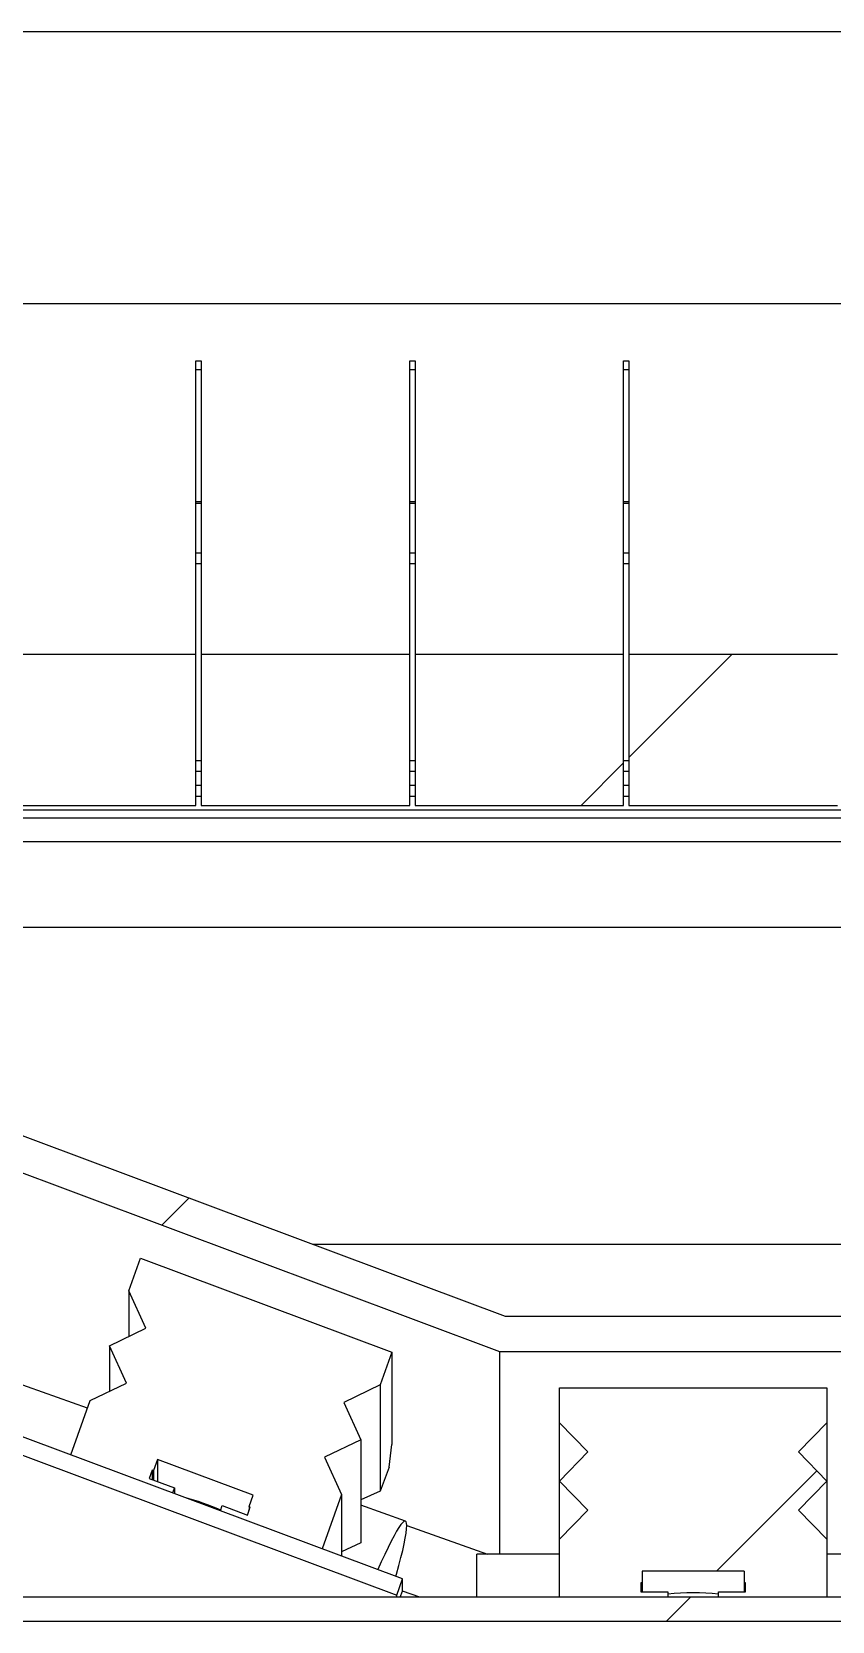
# Model space of a CAD drawing. Header units: millimetres. Extents: x 1293 to 41893, y 1011 to 26911.
# Drawn here: x 23446.4 to 23645.9, y 13950.8 to 14346.8 of the extents above; entities that cross this region are included whole.
import ezdxf

# ---------------------------------------------------------------- set-up
doc = ezdxf.new("R2010")
doc.units = ezdxf.units.MM
doc.header["$LTSCALE"] = 50
doc.layers.add('CAPA_1', color=7, linetype='Continuous')

msp = doc.modelspace()

# ---------------------------------------------------------------- hatches: boundary and pattern name
at = {"layer": 'CAPA_1', "linetype": 'Continuous', "lineweight": 18}
h = msp.add_hatch(dxfattribs=at)
h.set_pattern_fill('ANSI34', color=256, scale=50, style=0)
h.paths.add_polyline_path([(23430.3425232, 14191.6936781), (23430.3425232, 14155.3230637), (23433.8241344, 14154.0558609), (23487.2425232, 14154.0558609), (23487.2425232, 14191.6936781)], flags=0)
h = msp.add_hatch(dxfattribs=at)
h.set_pattern_fill('ANSI34', color=256, scale=50, style=0)
h.paths.add_polyline_path([(23540.5758566, 14191.6936781), (23488.5758566, 14191.6936781), (23488.5758566, 14154.0558609), (23540.5758566, 14154.0558609)], flags=0)
h = msp.add_hatch(dxfattribs=at)
h.set_pattern_fill('ANSI34', color=256, scale=50, style=0)
h.paths.add_polyline_path([(23593.9091899, 14191.6936781), (23541.9091899, 14191.6936781), (23541.9091899, 14154.0558609), (23593.9091899, 14154.0558609)], flags=0)
h = msp.add_hatch(dxfattribs=at)
h.set_pattern_fill('ANSI34', color=256, scale=50, style=0)
h.paths.add_polyline_path([(23595.2425232, 14154.0558609), (23647.2425232, 14154.0558609), (23647.2425232, 14191.6936781), (23595.2425232, 14191.6936781)], flags=0)
h = msp.add_hatch(dxfattribs=at)
h.set_pattern_fill('ANSI34', color=256, scale=50, style=0)
h.paths.add_polyline_path([(23839.4786738, 14018.0175022), (24094.0727279, 14113.1196209), (24091.1769573, 14121.2849622), (23837.9857721, 14026.706877), (23564.4992744, 14026.706877), (23311.3080891, 14121.2849622), (23308.4123186, 14113.1196209), (23563.0063726, 14018.0175022)], flags=0)
h = msp.add_hatch(dxfattribs=at)
h.set_pattern_fill('ANSI34', color=256, scale=50, style=0)
h.paths.add_polyline_path([(23476.6862985, 13988.3255287), (23477.6781569, 13991.1223189), (23501.5463494, 13982.2064953), (23500.554491, 13979.4097051), (23500.8520604, 13979.2985498), (23500.1281177, 13977.2572145), (23493.8635003, 13979.5973257), (23493.4074734, 13978.3114452), (23518.767428, 13968.8383826), (23523.5724902, 13982.3874441), (23519.3463076, 13991.6889182), (23528.4093855, 13996.0262667), (23524.1832029, 14005.3277408), (23533.2462807, 14009.6650894), (23536.1420513, 14017.8304307), (23473.4880458, 14041.2344677), (23470.5922752, 14033.0691264), (23474.8184579, 14023.7676523), (23465.75538, 14019.4303037), (23469.9815626, 14010.1288297), (23460.9184847, 14005.7914811), (23456.1134225, 13992.2424196), (23481.4733771, 13982.769357), (23481.929404, 13984.0552375), (23475.6647865, 13986.3953487), (23476.3887291, 13988.436684)], flags=0)
h = msp.add_hatch(dxfattribs=at)
h.set_pattern_fill('ANSI32', color=256, scale=50, angle=3e-322, style=0)
edge = h.paths.add_edge_path(flags=0)
edge.add_ellipse((23365.6631038, 14023.714148), major_axis=(25.8876333, -9.1808343), ratio=0.0769377918, start_angle=167.759638528, end_angle=257.759638528)
edge.add_line((23359.4842864, 14023.714148), (23537.3584879, 13957.2702812))
edge.add_line((23537.3584879, 13957.2702812), (23538.8063731, 13961.3529519))
edge.add_line((23538.8063731, 13961.3529519), (23346.7123571, 14033.1085472))
edge.add_line((23346.7123571, 14033.1085472), (23340.5137359, 14033.1085472))
h = msp.add_hatch(dxfattribs=at)
h.set_pattern_fill('ANSI34', color=256, scale=50, style=0)
h.paths.add_polyline_path([(23598.5425232, 13960.3306588), (23598.5425232, 13963.3069407), (23623.9425232, 13963.3069407), (23623.9425232, 13960.3306588), (23624.2591899, 13960.3306588), (23624.2591899, 13958.1583151), (23617.5925232, 13958.1583151), (23617.5925232, 13956.7899096), (23644.5800232, 13956.7899096), (23644.5800232, 13971.2085198), (23637.5089554, 13978.4655857), (23644.5800232, 13985.7226517), (23637.5089554, 13992.9797176), (23644.5800232, 14000.2367835), (23644.5800232, 14008.9261583), (23577.9050232, 14008.9261583), (23577.9050232, 14000.2367835), (23584.976091, 13992.9797176), (23577.9050232, 13985.7226517), (23584.976091, 13978.4655857), (23577.9050232, 13971.2085198), (23577.9050232, 13956.7899096), (23604.8925232, 13956.7899096), (23604.8925232, 13958.1583151), (23598.2258566, 13958.1583151), (23598.2258566, 13960.3306588)], flags=0)
h = msp.add_hatch(dxfattribs=at)
h.set_pattern_fill('ANSI32', color=256, scale=50, angle=3e-322, style=0)
h.paths.add_polyline_path([(23245.2425232, 13956.7899096), (23245.2425232, 13950.7987979), (24157.2425232, 13950.7987979), (24157.2425232, 13956.7899096)], flags=0)

# ---------------------------------------------------------------- linework, layer by layer
at = {"color": 7, "linetype": 'Continuous', "lineweight": 25}
for p, q in [((24001.2425232, 14346.7877012), (23401.2425232, 14346.7877012)), ((23401.2425232, 14279.0543679), (24001.2425232, 14279.0543679)), ((23487.2425232, 14264.7896672), (23488.5758566, 14264.7896672)), ((23487.2425232, 14154.0558609), (23487.2425232, 14264.7896672)), ((23488.5758566, 14264.7896672), (23488.5758566, 14154.0558609)), ((23540.5758566, 14264.7896672), (23541.9091899, 14264.7896672)), ((23540.5758566, 14154.0558609), (23540.5758566, 14264.7896672)), ((23541.9091899, 14264.7896672), (23541.9091899, 14154.0558609)), ((23593.9091899, 14264.7896672), (23595.2425232, 14264.7896672)), ((23593.9091899, 14154.0558609), (23593.9091899, 14264.7896672)), ((23595.2425232, 14264.7896672), (23595.2425232, 14154.0558609)), ((23487.2425232, 14262.6688292), (23488.5758566, 14262.6688292)), ((23540.5758566, 14262.6688292), (23541.9091899, 14262.6688292)), ((23593.9091899, 14262.6688292), (23595.2425232, 14262.6688292)), ((23488.5758566, 14229.670163), (23487.2425232, 14229.670163)), ((23487.2425232, 14229.3507148), (23488.5758566, 14229.3507148)), ((23541.9091899, 14229.670163), (23540.5758566, 14229.670163)), ((23540.5758566, 14229.3507148), (23541.9091899, 14229.3507148)), ((23595.2425232, 14229.670163), (23593.9091899, 14229.670163)), ((23593.9091899, 14229.3507148), (23595.2425232, 14229.3507148)), ((23487.2425232, 14216.9587514), (23488.5758566, 14216.9587514)), ((23540.5758566, 14216.9587514), (23541.9091899, 14216.9587514)), ((23593.9091899, 14216.9587514), (23595.2425232, 14216.9587514)), ((23487.2425232, 14214.2774391), (23488.5758566, 14214.2774391)), ((23540.5758566, 14214.2774391), (23541.9091899, 14214.2774391)), ((23593.9091899, 14214.2774391), (23595.2425232, 14214.2774391)), ((23430.3425232, 14191.6936781), (23487.2425232, 14191.6936781)), ((23488.5758566, 14191.6936781), (23540.5758566, 14191.6936781)), ((23541.9091899, 14191.6936781), (23593.9091899, 14191.6936781)), ((23595.2425232, 14191.6936781), (23647.2425232, 14191.6936781)), ((23487.2425232, 14165.2684276), (23488.5758566, 14165.2684276)), ((23540.5758566, 14165.2684276), (23541.9091899, 14165.2684276)), ((23593.9091899, 14165.2684276), (23595.2425232, 14165.2684276)), ((23487.2425232, 14162.5871152), (23488.5758566, 14162.5871152)), ((23540.5758566, 14162.5871152), (23541.9091899, 14162.5871152)), ((23593.9091899, 14162.5871152), (23595.2425232, 14162.5871152)), ((23488.5758566, 14158.9758609), (23487.2425232, 14158.9758609)), ((23541.9091899, 14158.9758609), (23540.5758566, 14158.9758609)), ((23595.2425232, 14158.9758609), (23593.9091899, 14158.9758609)), ((23969.0091899, 14152.885904), (23433.4758566, 14152.885904)), ((23433.8241344, 14154.0558609), (23487.2425232, 14154.0558609)), ((23488.5758566, 14156.2945486), (23487.2425232, 14156.2945486)), ((23488.5758566, 14154.0558609), (23540.5758566, 14154.0558609)), ((23541.9091899, 14156.2945486), (23540.5758566, 14156.2945486)), ((23541.9091899, 14154.0558609), (23593.9091899, 14154.0558609)), ((23595.2425232, 14156.2945486), (23593.9091899, 14156.2945486)), ((23595.2425232, 14154.0558609), (23647.2425232, 14154.0558609)), ((23433.4758566, 14150.9489461), (23969.0091899, 14150.9489461)), ((23969.0091899, 14144.9502513), (23433.4758566, 14144.9502513)), ((23564.4992744, 14026.706877), (23311.3080891, 14121.2849622)), ((23969.0091899, 14123.5951759), (23433.4758566, 14123.5951759)), ((23308.4123186, 14113.1196209), (23563.0063726, 14018.0175022)), ((23886.0146969, 14044.6478007), (23516.4703495, 14044.6478007)), ((23470.5922752, 14033.0691264), (23473.4880458, 14041.2344677)), ((23473.4880458, 14041.2344677), (23536.1420513, 14017.8304307)), ((23538.8063731, 13961.3529519), (23346.7123571, 14033.1085472)), ((23474.8184579, 14023.7676523), (23470.5922752, 14033.0691264)), ((23470.5922752, 14033.0691264), (23470.5922752, 14021.7451135)), ((23837.9857721, 14026.706877), (23564.4992744, 14026.706877)), ((23359.4842864, 14023.714148), (23537.3584879, 13957.2702812)), ((23465.75538, 14019.4303037), (23474.8184579, 14023.7676523)), ((23469.9815626, 14010.1288297), (23465.75538, 14019.4303037)), ((23465.75538, 14019.4303037), (23465.75538, 14008.1062908)), ((23563.0063726, 14018.0175022), (23563.0063726, 13967.475054)), ((23563.0063726, 14018.0175022), (23839.4786738, 14018.0175022)), ((23536.1420513, 14017.8304307), (23533.2462807, 14009.6650894)), ((23536.1420513, 14017.8304307), (23536.1420513, 13994.796229)), ((23460.2330913, 14003.8588448), (23433.1871999, 14013.4504457)), ((23460.9184847, 14005.7914811), (23469.9815626, 14010.1288297)), ((23533.2462807, 14009.6650894), (23524.1832029, 14005.3277408)), ((23533.2462807, 14009.6650894), (23533.2462807, 13983.234907)), ((23577.9050232, 13956.7899096), (23577.9050232, 14008.9261583)), ((23577.9050232, 14008.9261583), (23644.5800232, 14008.9261583)), ((23644.5800232, 14008.9261583), (23644.5800232, 13956.7899096)), ((23456.1134225, 13992.2424196), (23460.9184847, 14005.7914811)), ((23524.1832029, 14005.3277408), (23528.4093855, 13996.0262667)), ((23584.976091, 13992.9797176), (23577.9050232, 14000.2367835)), ((23644.5800232, 14000.2367835), (23637.5089554, 13992.9797176)), ((23528.4093855, 13996.0262667), (23519.3463076, 13991.6889182)), ((23528.4093855, 13996.0262667), (23528.4093855, 13970.2862494)), ((23535.458011, 13989.1558411), (23536.1420513, 13994.796229)), ((23477.6781569, 13991.1223189), (23476.6862985, 13988.3255287)), ((23501.5463494, 13982.2064953), (23477.6781569, 13991.1223189)), ((23477.6781569, 13991.1223189), (23477.6781569, 13985.643266)), ((23519.3463076, 13991.6889182), (23523.5724902, 13982.3874441)), ((23577.9050232, 13985.7226517), (23584.976091, 13992.9797176)), ((23637.5089554, 13992.9797176), (23644.5800232, 13985.7226517)), ((23476.3887291, 13988.436684), (23475.6647865, 13986.3953487)), ((23475.6647865, 13986.3953487), (23481.929404, 13984.0552375)), ((23476.6862985, 13988.3255287), (23476.3887291, 13988.436684)), ((23476.3887291, 13988.436684), (23476.3887291, 13986.1249242)), ((23476.6862985, 13988.3255287), (23476.6862985, 13986.0137689)), ((23535.458011, 13989.1558411), (23533.2462807, 13983.234907)), ((23481.929404, 13984.0552375), (23481.4733771, 13982.769357)), ((23481.929404, 13984.0552375), (23481.929404, 13982.5990108)), ((23523.5724902, 13982.3874441), (23518.767428, 13968.8383826)), ((23523.5724902, 13982.3874441), (23523.5724902, 13967.0434797)), ((23533.2462807, 13983.234907), (23528.4093855, 13981.0372336)), ((23584.976091, 13978.4655857), (23577.9050232, 13985.7226517)), ((23644.5800232, 13985.7226517), (23637.5089554, 13978.4655857)), ((23493.4074734, 13978.3114452), (23493.8635003, 13979.5973257)), ((23493.8635003, 13979.5973257), (23500.1281177, 13977.2572145)), ((23500.1281177, 13977.2572145), (23500.8520604, 13979.2985498)), ((23500.554491, 13979.4097051), (23501.5463494, 13982.2064953)), ((23500.8520604, 13979.2985498), (23500.554491, 13979.4097051)), ((23500.554491, 13979.4097051), (23500.554491, 13978.4594795)), ((23539.5009637, 13975.7471517), (23528.4093855, 13979.6806878)), ((23577.9050232, 13971.2085198), (23584.976091, 13978.4655857)), ((23637.5089554, 13978.4655857), (23644.5800232, 13971.2085198)), ((23539.8301146, 13974.609321), (23559.9469451, 13967.475054)), ((23528.4093855, 13970.2862494), (23523.5724902, 13968.0885759)), ((23577.9050232, 13967.475054), (23557.3091899, 13967.475054)), ((23557.3091899, 13956.7899096), (23557.3091899, 13967.475054)), ((23667.9050232, 13967.475054), (23644.5800232, 13967.475054)), ((23623.9425232, 13963.3069407), (23598.5425232, 13963.3069407)), ((23598.5425232, 13963.3069407), (23598.5425232, 13958.1583151)), ((23623.9425232, 13963.3069407), (23623.9425232, 13958.1583151)), ((23537.3584879, 13957.2702812), (23538.8063731, 13961.3529519)), ((23538.8063731, 13958.3179491), (23538.8063731, 13961.3529519)), ((23598.5425232, 13960.3306588), (23598.2258566, 13960.3306588)), ((23598.2258566, 13960.3306588), (23598.2258566, 13958.1583151)), ((23624.2591899, 13960.3306588), (23623.9425232, 13960.3306588)), ((23624.2591899, 13958.1583151), (23624.2591899, 13960.3306588)), ((24163.5925232, 13956.7899096), (23238.8925232, 13956.7899096)), ((23537.3584879, 13956.7899096), (23537.3584879, 13957.2702812)), ((23538.235583, 13956.7899096), (23538.8063731, 13958.3179491)), ((23543.1150582, 13956.7899096), (23538.8063731, 13958.3179491)), ((23598.2258566, 13958.1583151), (23604.8925232, 13958.1583151)), ((23604.8925232, 13958.1583151), (23604.8925232, 13956.7899096)), ((23617.5925232, 13956.7899096), (23617.5925232, 13958.1583151)), ((23617.5925232, 13958.1583151), (23624.2591899, 13958.1583151)), ((23245.2425232, 13950.7987979), (24157.2425232, 13950.7987979))]:
    msp.add_line(p, q, dxfattribs=at)
at = {"color": 7, "linetype": 'Continuous', "lineweight": 25, "flags": 128}
for points in [[(23539.8301146, 13974.609321), (23539.7896287, 13975.2125874), (23539.6683977, 13975.5957142), (23539.4670995, 13975.7565588), (23539.1868598, 13975.6942218), (23538.8292457, 13975.4090517), (23538.3962574, 13974.9026433), (23537.8903161, 13974.1778287), (23537.3142514, 13973.2386613), (23536.6712847, 13972.0903933), (23535.9650119, 13970.7394463), (23535.1993827, 13969.1933754), (23534.3786788, 13967.4608268), (23533.50749, 13965.5514896), (23532.6651723, 13963.6469615)], [(23537.164273, 13961.9663488), (23537.3142514, 13962.5097486), (23537.8903161, 13964.6549007), (23538.3962574, 13966.6389561), (23538.8292457, 13968.4508192), (23539.1868598, 13970.0803572), (23539.4670995, 13971.5184572), (23539.6683977, 13972.7570767), (23539.7896287, 13973.7892888), (23539.8301146, 13974.609321)]]:
    msp.add_lwpolyline(points, dxfattribs=at)
at = {"color": 7, "linetype": 'Continuous', "lineweight": 25}
for centre, radius, start, end in [((23466.2210747, 13914.8674472), 69.2295076, 66.815308234, 74.702979629), ((23611.2425232, 13893.2446238), 64.6284801, 84.361369066, 95.638630934)]:
    msp.add_arc(centre, radius, start, end, dxfattribs=at)

doc.saveas('drawing.dxf')
